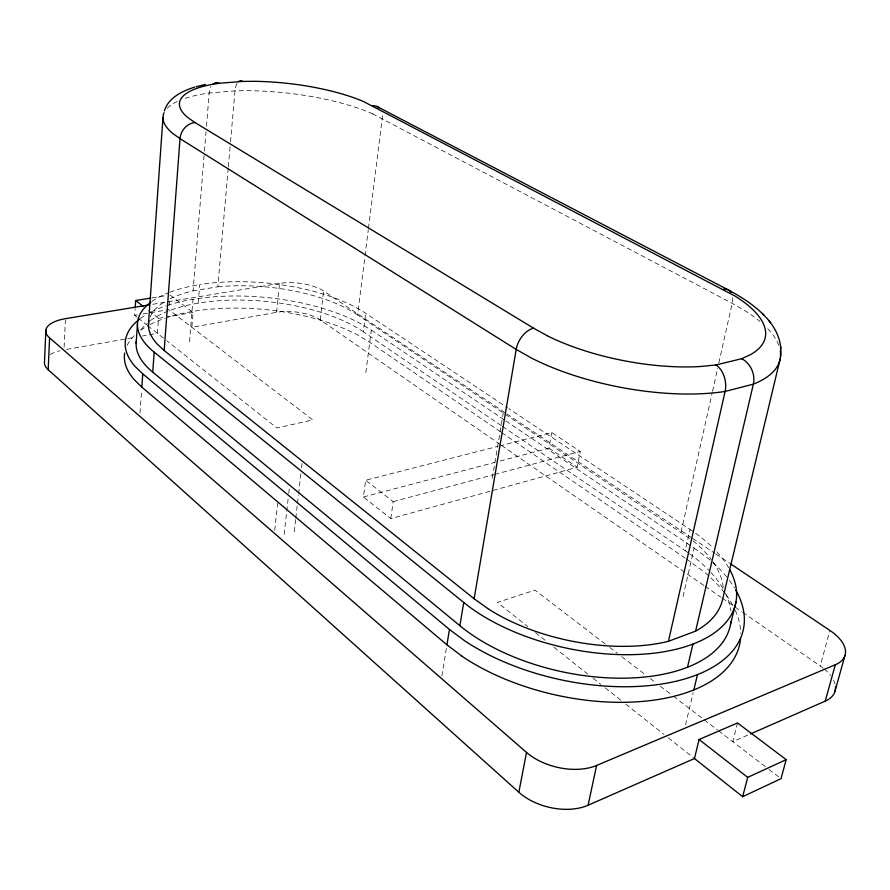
<?xml version="1.0" encoding="UTF-8"?>
<svg xmlns="http://www.w3.org/2000/svg" width="890" height="890" viewBox="0 0 890 890"><rect width="100%" height="100%" fill="white"/><g stroke="black" fill="none" stroke-linecap="round" stroke-linejoin="round"><path stroke-width="0.67" stroke-dasharray="4.45 3.34" d="M64.102 347.156L65.404 320.033M136.871 317.074L134.702 315.36L135.147 308.607M140.019 413.082L141.632 389.876M148.741 310.699L158.542 318.331L157.441 333.361L142.545 335.997M169.111 305.637L169.512 300.297M170.057 298.818A115.6 47.726 5.8 0 1 193.097 290.819L204.344 152.49M204.455 151.1L206.024 131.742M206.48 126.202L209.172 93.005A14.707 8.678 81.2 0 1 210.908 86.619M189.514 341.793L192.974 299.285M169.912 294.968L193.074 312.434L191.862 327.286L276.545 312.334A32.04 13.061 6.3 0 1 320.244 319.899L500.38 444.599M198.192 303.156L199.738 284.589A126.425 52.21 5.8 0 1 365.69 313.269L507.678 407.876M228.207 168.143L217.805 286.814L193.097 290.819M228.33 166.764L230.388 143.301M230.51 141.922L234.982 90.869A14.552 6.486 86.2 0 1 237.04 83.393M276.545 312.334L279.549 283.421A32.285 12.66 6.3 0 1 323.582 291.008L505.809 413.171M274.699 530.395L277.669 503.351M284.132 534.401L288.137 498.845M288.749 493.372L289.361 487.898M294.223 531.686L295.636 519.482M295.791 518.125L297.349 504.563M297.505 503.206L298.439 495.074M298.595 493.716L300.942 473.369M301.565 467.951L302.188 462.522M320.244 319.899L323.582 291.008M689.794 538.472L357.613 314.915L364.844 257.21M365.011 255.831L368.282 229.72M368.46 228.352L382.222 118.415A14.563 10.658 -64.4 0 0 382.021 113.23M501.304 425.62L363.331 331.803L365.69 313.269M365.846 372.51L371.33 330.101L360.851 323.771A136.548 57.794 5.7 0 0 168.51 305.014M499.557 445.935L551.778 432.562L580.224 451.43L577.21 467.217L390.777 518.614L363.432 496.965L365.668 480.222L498.222 446.268M390.777 518.614L393.18 501.66L365.668 480.222M441.874 675.91L446.724 646.185M492.292 478.197L503.295 412.693M500.069 461.02L548.941 448.159L551.778 432.562M681.084 532.02L712.211 392.646M712.523 391.289L717.663 368.282M718.864 362.875L732.17 303.323A17.989 10.969 -59.7 0 0 732.604 297.282M688.582 553.024A155.016 80.656 12.2 0 0 685.256 550.71L690.062 529.417L508.824 408.655M683.042 596.589L694.111 548.051L691.819 546.493M685.545 724.838L693.199 692.576M737.532 722.958L732.793 741.704L749.258 734.473M823.283 668.245A44.589 23.34 17.2 0 0 820.224 665.987L829.914 630.454M393.18 501.66L493.383 474.748M494.718 474.392L580.224 451.43M363.432 496.965L494.718 462.422M66.683 349.392L126.291 338.868M127.637 338.623L134.412 337.432M158.542 318.331L193.074 312.434M134.702 315.36L137.427 314.904M142.889 313.981L168.811 309.631L312.757 419.913L276.935 427.968L167.22 341.104M152.746 304.302L279.549 283.421M152.112 297.861L167.175 295.413M372.343 113.698L732.17 303.323L745.331 310.922A152.279 58.106 10.9 0 1 759.826 321.357M357.613 314.915L348.346 309.364A115.6 47.726 5.8 0 0 217.872 286.803M506.966 413.95L691.508 537.66M692.665 538.439L714.57 553.135M715.727 553.903L729.566 563.181M548.941 448.159L577.21 467.217M371.33 330.101L504.574 420.069M505.72 420.848L690.673 545.726M502.45 426.399L685.256 550.71M500.514 431.784L369.751 342.316L359.315 335.93A136.092 58.506 5.6 0 0 167.576 317.385M501.66 432.562L685.189 558.13M686.335 558.92L704.39 572.203A167.632 88.566 12.3 0 1 724.404 592.629M501.526 445.389L704.012 585.542M705.147 586.332L721.1 597.368M722.246 598.158L741.615 611.564M742.75 612.353L820.224 665.987M694.111 548.051L707.661 558.119A168.344 87.632 12.2 0 1 711.855 561.701M605.289 644.026L534.934 590.126L497.332 602.452L527.826 626.605M609.683 647.397L617.382 653.282M621.776 656.653L645.951 675.187M650.356 678.547L655.852 682.764M660.247 686.134L672.339 695.39M673.43 696.236L703.111 718.975M704.212 719.81L717.396 729.922M718.497 730.757L767.881 768.593M768.971 769.427L781.031 778.672M137.95 317.93L146.616 324.794M147.696 325.651L166.141 340.247M535.446 632.634L545.247 640.399M553.969 647.297L587.734 674.03M593.174 678.336L600.794 684.377M605.156 687.825L621.498 700.764M625.848 704.212L663.973 734.395M668.323 737.843L693.377 757.668M824.229 669.024A44.589 23.34 17.2 0 1 830.615 675.532M833.485 680.016A44.589 23.34 17.2 0 1 835.12 684.477M693.065 540.886A142.623 72.49 12 0 1 711.366 559.632M712.935 561.79A142.623 72.49 12 0 1 723.381 589.191M767.781 328.766A152.279 58.106 10.9 0 1 778.794 345.387M690.062 529.417A156.006 79.332 12 0 1 694.511 532.476M695.602 533.255A156.006 79.332 12 0 1 713.024 547.884M716.884 551.9A156.006 79.332 12 0 1 728.743 567.798M689.661 553.803A155.016 80.656 12.2 0 1 708.907 570.345M710.865 572.426A155.016 80.656 12.2 0 1 722.903 588.501M725.328 592.996A155.016 80.656 12.2 0 1 730.901 610.985M140.998 329.856A125.779 53.211 5.7 0 1 146.472 323.804M150.443 320.578A125.779 53.211 5.7 0 1 363.398 331.792M712.879 562.602A168.344 87.632 12.2 0 1 727.82 578.366M729.444 580.48A168.344 87.632 12.2 0 1 734.506 587.934M726.018 594.754A167.632 88.566 12.3 0 1 732.882 605.534M735.207 610.229A167.632 88.566 12.3 0 1 740.747 633.313M127.014 345.531A136.092 58.506 5.6 0 1 134.868 335.063M140.642 330.301A136.092 58.506 5.6 0 1 149.108 325.061M150.221 324.472A136.092 58.506 5.6 0 1 165.117 318.197M140.475 318.453A136.548 57.794 5.7 0 1 146.761 314.337M151.111 311.978A136.548 57.794 5.7 0 1 166.041 305.815M150.076 317.051A115.6 47.726 5.8 0 1 164.316 302.01M167.22 108.28A121.886 37.291 6.5 0 1 177.956 101.171M185.176 98.345A121.886 37.291 6.5 0 1 209.172 93.005L234.982 90.869A121.886 37.291 6.5 0 1 372.398 113.698M50.352 354.52A35.533 15.241 2.8 0 1 60.019 350.716M151.801 301.51A126.425 52.21 5.8 0 1 168.744 292.643M169.923 292.187A126.425 52.21 5.8 0 1 199.738 284.589"/><path stroke-width="1.33" d="M780.552 356.59C782.31 343.785 777.348 330.913 769.227 321.156M780.664 348.869L780.697 346.611M45.868 330.123L44.5 361.763A35.533 15.241 2.8 0 0 48.182 369.706L518.848 792.256A49.061 30.271 13.8 0 0 588.101 805.239L694.467 758.536L699.084 739.501L737.532 722.958L786.17 759.637L781.031 778.672L742.672 796.695L694.467 758.536M48.182 369.706L49.595 337.866A35.823 14.807 3 0 1 65.471 318.676L148.652 304.981M135.236 307.261L135.692 300.52L150.744 298.083M136.159 343.284L137.472 323.749M462.066 656.241L446.947 644.838L141.833 387.15L142.756 373.878L134.868 366.246A136.548 57.794 5.7 0 1 139.485 319.199M148.441 324.45L162.97 117.558M730.924 621.765A155.016 80.656 12.2 0 1 624.68 678.169A155.016 80.656 12.2 0 1 459.83 625.692L152.746 372.154L154.192 352.14A126.425 52.21 5.8 0 1 150.744 302.289M487.653 608.46L474.136 598.77L164.161 350.493L180.025 138.662A15.597 13.005 -57.5 0 1 195.021 122.564L533.611 328.21L547.161 335.675M446.947 644.838L449.45 629.464L142.756 373.878M459.896 625.67L463.746 602.452L154.192 352.14M474.136 598.77L516.178 349.403A19.636 12.338 -59.4 0 1 533.611 328.221M518.848 792.256L526.502 752.406L49.595 337.866M588.101 805.239L596.6 765.456L835.298 664.774A45.045 22.762 16.8 0 0 829.914 630.454L730.723 563.96M716.005 364.978A19.936 13.228 79.4 0 1 725.105 391.455L668.423 641.323L695.591 631.132L753.363 384.157A152.279 58.106 10.9 0 0 780.285 351.105M687.525 667.211L692.943 644.093M693.844 689.895L697.471 674.598A168.344 87.632 12.2 0 0 735.774 590.092M780.185 358.859L722.725 598.781A142.623 72.49 12 0 1 695.591 631.132M730.523 624.402L735.952 602.074M742.672 796.695L747.689 777.382L786.17 759.637M750.526 733.916L825.241 701.109L835.298 664.774M834.853 691.775L844.91 655.707M164.339 110.883C168.499 97.7 182.316 90.913 194.632 87.153M753.363 384.157L725.083 391.444A152.279 58.106 10.9 0 1 530.996 357.802L516.178 349.403L180.025 138.662L172.449 133.222A121.886 37.291 6.5 0 1 164.071 112.752M196.089 86.764L205.356 84.472M701.52 366.435L716.016 364.945L741.693 358.703L750.737 354.52A133.856 49.829 10.9 0 0 735.24 296.181L363.598 101.571A107.078 31.94 6.6 0 0 254.596 81.324L242.625 81.424L219.107 83.282L209.506 84.906A107.067 31.929 6.6 0 0 188.057 117.725L195.021 122.564M376.837 106.411L727.775 289.684M729.044 290.363C744.619 298.651 759.615 308.719 770.618 322.725M449.45 629.464L464.658 640.789A168.332 87.632 12.2 0 0 697.471 674.598M135.692 300.52L143.301 306.46M699.084 739.501L747.689 777.382M164.161 350.493L157.096 343.929A115.6 47.726 5.8 0 1 148.908 320.7M141.833 387.15L133.989 379.44A136.092 58.506 5.6 0 1 124.656 352.985M762.407 313.48L763.698 314.938M835.454 686.646A44.589 23.34 17.2 0 1 825.241 701.109M668.368 641.345A142.623 72.49 12 0 1 487.587 608.493M741.693 358.737A19.713 15.475 69.1 0 1 753.385 384.168M729.933 569.945A156.006 79.332 12 0 1 655.051 653.06A156.006 79.332 12 0 1 463.679 602.474M740.558 638.564A167.632 88.566 12.3 0 1 637.04 701.821A167.632 88.566 12.3 0 1 461.999 656.264M596.6 765.456A49.629 29.604 13.5 0 1 526.502 752.406M723.225 289.317A17.989 10.969 -59.7 0 1 731.068 292.499M372.621 105.832A14.563 10.658 -64.4 0 1 379.173 107.946M701.465 366.446A133.856 49.829 10.9 0 1 547.083 335.686M152.746 372.154A125.779 53.211 5.7 0 1 136.37 340.959M212.543 84.405A14.707 8.678 81.2 0 1 213.5 83.615M214.546 83.059A14.707 8.678 81.2 0 1 219.107 83.304M238.453 81.646A14.552 6.486 86.2 0 1 242.625 81.446"/></g></svg>
